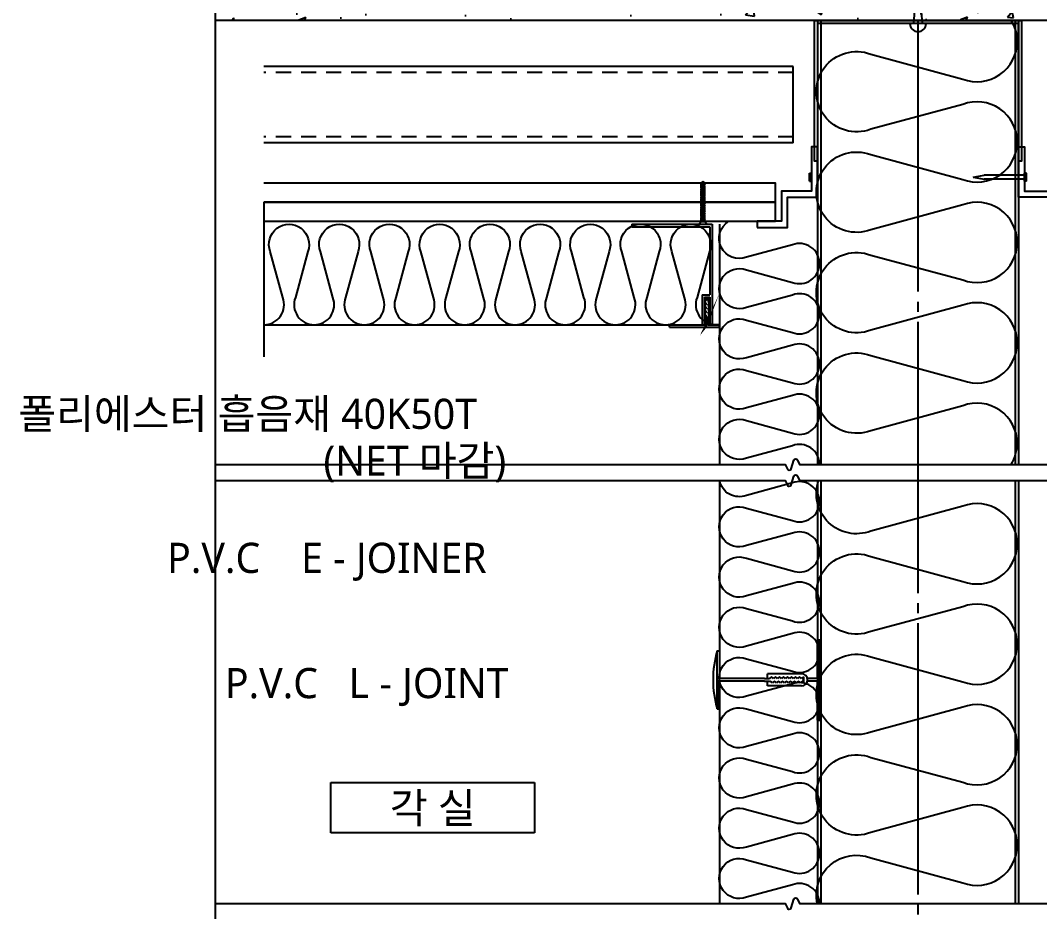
# Model space of a CAD drawing. Header units: millimetres. Extents: x 150 to 8166, y -2863 to -229.
# Drawn here: x 1999 to 2506, y -2296 to -1852 of the extents above; entities that cross this region are included whole.
import ezdxf
from ezdxf.enums import TextEntityAlignment as Align

# ---------------------------------------------------------------- set-up
doc = ezdxf.new("R2010")
doc.units = ezdxf.units.MM
doc.header["$LTSCALE"] = 5
doc.header["$MEASUREMENT"] = 0
doc.linetypes.add('C301', pattern=[30, 27, -1, 1, -1])
doc.linetypes.add('HID', pattern=[2.5, 1.5, -1])
doc.layers.get('0').update_dxf_attribs({"linetype": 'CONTINUOUS'})
for name, color, linetype in [('01-CEN', 1, 'C301'), ('01CONC', 2, 'CONTINUOUS'), ('01HAT', 8, 'CONTINUOUS'), ('01단열재', 55, 'CONTINUOUS'), ('01외벽패널', 3, 'CONTINUOUS'), ('01하지철물', 8, 'CONTINUOUS'), ('09무창층계산', 253, 'CONTINUOUS'), ('2', 2, 'CONTINUOUS'), ('5', 5, 'CONTINUOUS'), ('8', 8, 'CONTINUOUS'), ('ETC', 6, 'CONTINUOUS'), ('SYM-LEAD', 6, 'CONTINUOUS'), ('TEXT', 3, 'CONTINUOUS'), ('TEXT-NOTE', 6, 'CONTINUOUS')]:
    doc.layers.add(name, color=color, linetype=linetype)
doc.layers.add('02Waste', color=171, linetype='CONTINUOUS', plot=False)
doc.styles.add('스타일1', font='malgun.ttf')

# ---------------------------------------------------------------- blocks, each defined once
blk = doc.blocks.new('HILTI')
at = {"layer": '2'}
blk.add_lwpolyline([(4, 0, 1), (-4, 0)], format="xyb", close=True, dxfattribs=at)
blk.add_lwpolyline([(2, 0), (0, -26), (-2, 0)], dxfattribs=at)
blk = doc.blocks.new('room-1')
at = {"layer": 'TEXT-NOTE', "color": 6}
for p, q in [((0, 5.000000000000057), (20.29451895928014, 5.000000000000057)), ((0, 5.68e-14), (0, 5.000000000000057)), ((20.29451895928014, 5.000000000000057), (20.29451895928014, 5.68e-14)), ((20.29451895928014, 5.68e-14), (0, 5.68e-14))]:
    blk.add_line(p, q, dxfattribs=at)
at = {"layer": 'TEXT-NOTE', "color": 3, "style": '스타일1'}
blk.add_attdef('실명', text='', height=3, dxfattribs=at).set_placement((10.14725947972397, 2.590682134619044), align=Align.MIDDLE)
blk = doc.blocks.new('볼트')
at = {"color": 33}
for p, q in [((5.456968210637569e-12, 4.604316927725449e-12), (-1.430104311106334, -1.199999999997942)), ((5.456968210637569e-12, 4.604316927725449e-12), (5.456968210637569e-12, -3.999999999995396)), ((-21.43010431110815, -1.999999999971749), (-20.842018577825, -1.686354275562678)), ((-21.43010431110997, -1.999999999973568), (-20.58003677678062, -2.453369351626804)), ((-20.80391223600054, -1.369316262084737), (-20.63155402621851, -1.574106563993098)), ((-20.63155405329235, -1.574106529148537), (-20.15069254640002, -1.317647058815908)), ((-20.58327812465905, -2.455474413168247), (-20.35015261551052, -2.755474413167519)), ((-20.3315586241788, -2.585891033017958), (-20.15069254640548, -2.682352941165789)), ((-20.08253407354641, -1.033559318016103), (-19.8806871523102, -1.220323295829928)), ((-19.92045376479473, -2.799999999994668), (-19.68732825564621, -3.09999999999394)), ((-19.37038423962622, -1.199999999997942), (-19.68010431111725, -1.199999999997942)), ((-19.12045368322833, -2.799999999994668), (-19.63055529931444, -2.799999999994668)), ((-19.31361128142998, -0.8999999999986699), (-19.08048569300081, -1.199999999996123)), ((-19.12045368322833, -2.799999999994668), (-18.88732817407981, -3.09999999999394)), ((-18.570384158058, -1.199999999997942), (-19.08048569299717, -1.199999999997942)), ((-18.32045376479255, -2.799999999994668), (-18.83055521774804, -2.799999999994668)), ((-18.51361119986359, -0.8999999999986699), (-18.28048561143441, -1.199999999996123)), ((-18.32045376479618, -2.799999999994668), (-18.08732825564766, -3.09999999999394)), ((-17.77038423962586, -1.199999999997942), (-18.28048569300154, -1.199999999997942)), ((-17.52045368322797, -2.799999999994668), (-18.03055529931589, -2.799999999994668)), ((-17.71361128143144, -0.8999999999986699), (-17.48048569300227, -1.199999999996123)), ((-17.52045368322979, -2.799999999994668), (-17.28732817408127, -3.09999999999394)), ((-16.97038415805946, -1.199999999997942), (-17.48048577456939, -1.199999999997942)), ((-16.72045376479946, -2.799999999996487), (-17.2305552177495, -2.799999999994668)), ((-16.91361119986504, -0.8999999999986699), (-16.68048561143587, -1.199999999996123)), ((-16.72045376479764, -2.799999999994668), (-16.48732825564912, -3.09999999999394)), ((-16.17038423962731, -1.199999999996123), (-16.68048561143405, -1.199999999996123)), ((-15.92045368323488, -2.799999999994668), (-16.43055529931735, -2.799999999994668)), ((-16.1136112814329, -0.8999999999986699), (-15.88048569300372, -1.199999999996123)), ((-15.92045368323124, -2.799999999994668), (-15.68732817408272, -3.09999999999394)), ((-15.37038415806092, -1.199999999996123), (-15.8804856930019, -1.199999999996123)), ((-15.12045376479909, -2.799999999994668), (-15.63055521775095, -2.799999999996487)), ((-15.3136111998665, -0.8999999999986699), (-15.08048561143733, -1.199999999996123)), ((-15.12045376479909, -2.799999999994668), (-14.88732825565057, -3.09999999999394)), ((-14.57038423962877, -1.199999999996123), (-15.08048561143551, -1.199999999996123)), ((-14.32045368323088, -2.799999999998306), (-14.8305552993188, -2.799999999996487)), ((-14.51361128143435, -0.8999999999986699), (-14.28048569300518, -1.199999999996123)), ((-14.3204536832327, -2.799999999994668), (-14.08732817408418, -3.09999999999394)), ((-13.77038415806237, -1.199999999994304), (-14.28048569300336, -1.199999999992485)), ((-13.52045376480419, -2.799999999998306), (-14.03055521775241, -2.799999999996487)), ((-13.71361119986796, -0.8999999999986699), (-13.48048561143878, -1.199999999996123)), ((-13.52045376480055, -2.799999999994668), (-13.28732825565203, -3.09999999999394)), ((-12.97038423963022, -1.199999999994304), (-13.48048561143696, -1.199999999992485)), ((-12.72045368323779, -2.799999999996487), (-13.23055529932026, -2.799999999996487)), ((-12.91361128143581, -0.8999999999986699), (-12.68048569300663, -1.199999999996123)), ((-12.72045368323415, -2.799999999994668), (-12.48732817408563, -3.09999999999394)), ((-12.17038415806383, -1.199999999992485), (-12.68048569300845, -1.199999999992485)), ((-11.92045376480564, -2.799999999998306), (-12.43055521775386, -2.799999999996487)), ((-12.11361119986941, -0.8999999999986699), (-11.88048561144024, -1.199999999996123)), ((-11.92045376480201, -2.799999999994668), (-11.68732825565348, -3.09999999999394)), ((-11.37038423963168, -1.199999999994304), (-11.88048561144205, -1.199999999994304)), ((-11.12045368323925, -2.799999999996487), (-11.63055529932171, -2.799999999996487)), ((-11.31361128143726, -0.8999999999986699), (-11.08048569300809, -1.199999999996123)), ((-11.12045368323561, -2.799999999994668), (-10.88732817408709, -3.09999999999394)), ((-10.57038415806528, -1.199999999994304), (-11.08048569300809, -1.199999999994304)), ((-10.32045376480528, -2.799999999996487), (-10.83055521775532, -2.799999999996487)), ((-10.51361119987087, -0.8999999999986699), (-10.28048561144169, -1.199999999996123)), ((-10.32045376480346, -2.799999999994668), (-10.08732825565494, -3.09999999999394)), ((-9.770384239633131, -1.199999999992485), (-10.28048561144533, -1.199999999994304)), ((-9.520453683235246, -2.799999999994668), (-10.03055529932317, -2.799999999994668)), ((-9.713611281438716, -0.8999999999986699), (-9.480485693009541, -1.199999999996123)), ((-9.520453683237065, -2.799999999994668), (-9.287328174088543, -3.09999999999394)), ((-8.970384158066736, -1.199999999996123), (-9.480485693014998, -1.199999999994304)), ((-8.720453764801277, -2.799999999992849), (-9.230555217756773, -2.799999999992849)), ((-8.91361119987232, -0.8999999999986699), (-8.680485611443146, -1.199999999996123)), ((-8.720453764804915, -2.799999999994668), (-8.487328255656394, -3.09999999999394)), ((-8.170384239634586, -1.199999999994304), (-8.680485611443146, -1.199999999994304)), ((-7.920453683233063, -2.79999999999103), (-8.430555299324624, -2.79999999999103)), ((-8.113611281440171, -0.8999999999986699), (-7.880485693010996, -1.199999999996123)), ((-7.92045368323852, -2.799999999994668), (-7.687328174089998, -3.09999999999394)), ((-7.370384158068191, -1.199999999992485), (-7.880485693010996, -1.199999999992485)), ((-7.120453764797276, -2.799999999989211), (-7.63055521775641, -2.799999999989211)), ((-7.313611199873776, -0.8999999999986699), (-7.080485611444601, -1.199999999996123)), ((-7.120453764806371, -2.799999999994668), (-6.887328255657849, -3.09999999999394)), ((-6.570384239636041, -1.199999999992485), (-7.080485611444601, -1.199999999992485)), ((-6.320453683229061, -2.799999999989211), (-6.83055529932426, -2.799999999989211)), ((-6.513611281441626, -0.8999999999986699), (-6.280485693012452, -1.199999999996123)), ((-6.320453683239975, -2.799999999994668), (-6.087328174091454, -3.09999999999394)), ((-5.770384158069646, -1.199999999992485), (-6.280485693016089, -1.199999999992485)), ((-5.520453764802369, -2.79999999999103), (-6.030555217757865, -2.799999999989211)), ((-5.713611199875231, -0.8999999999986699), (-5.480485611446056, -1.199999999996123)), ((-5.520453764807826, -2.799999999994668), (-5.287328255659304, -3.09999999999394)), ((-4.970384239637497, -1.199999999992485), (-5.480485611446056, -1.199999999992485)), ((-4.720453601665213, -2.799999999989211), (-5.230555299325715, -2.799999999989211)), ((-4.913611281443082, -0.8999999999986699), (-4.680485693013907, -1.199999999996123)), ((-4.720453601674308, -2.799999999994668), (-4.487328092525786, -3.09999999999394)), ((-4.170384076503979, -1.199999999996123), (-4.680485693015726, -1.199999999994304)), ((-3.92045368323852, -2.799999999992849), (-4.430555136194016, -2.79999999999103)), ((-4.113611118309564, -0.8999999999986699), (-3.880485529880389, -1.199999999996123)), ((-3.920453683242158, -2.799999999994668), (-3.687328174093636, -3.09999999999394)), ((-3.370384158071829, -1.199999999997942), (-3.880485529880389, -1.199999999996123)), ((-3.120453601668487, -2.79999999999103), (-3.630555217761867, -2.79999999999103)), ((-3.313611199877414, -0.8999999999986699), (-3.080485611448239, -1.199999999996123)), ((-3.120453683241067, -2.800000052154189), (-2.887328174092545, -3.100000052153462)), ((-2.57038414724957, -1.199999999997942), (-3.080485611448239, -1.199999999996123)), ((-2.3453572217295, -2.799999999992849), (-2.830555206939607, -2.799999999992849)), ((-2.513611199876323, -0.900000052158191), (-2.280485611447148, -1.200000052155644)), ((-2.345357303300261, -2.800000052154189), (-2.112231794151739, -3.100000052153462)), ((-1.430104311108153, -1.199999999997942), (-2.280485651979689, -1.199999999997942)), ((-1.430104311108153, -2.799999999994668), (-2.054483690417328, -2.799999999994668)), ((-1.430104311108153, -1.199999999996123), (-1.430104311109972, -2.799999999994668)), ((5.456968210637569e-12, -3.999999999995396), (-1.430104311109972, -2.799999999992849))]:
    blk.add_line(p, q, dxfattribs=at)
for centre, radius, start, end in [((-31.66339929623427, -0.2248707606385665), 10.91962520955569, 349.430091037619, 353.9839932817104), ((-12.65749789525216, -4.942611292089111), 8.705649232438772, 158.0627625609441, 161.8303439348203), ((-20.48388994816924, -1.805026044918975), 0.2740958057053934, 122.5973430208086, 155.2473220879052), ((-20.73094228378795, -2.224554931933142), 0.2740958057053934, 302.5973430208086, 335.5800029339348), ((298.6915008366141, -99.22150782216971), 333.5532319806038, 162.8802572527682, 163.114544842769), ((-13.12042356665552, -2.997358525107245), 7.233774259919008, 164.2478580958393, 178.0837772668189), ((-15.8691373426791, -3.160984843566382), 4.499326236728205, 156.0771215016195, 174.8290910683253), ((-19.68010431110088, -1.799999999994668), 1, 241.9275130635196, 257.8667290248235), ((-19.73302307426093, -1.451242776755805), 0.2740958057053934, 122.5973430208086, 155.2473220879052), ((-20.06811792392364, -2.569080518759563), 0.2740958057053934, 302.5973430208086, 335.2473220879104), ((-19.68010431111725, -2.199999999997942), 1, 90, 101.5710461504839), ((-27.89450997684071, 0.5685047284105735), 8.705649232438772, 338.0627625609444, 350.288680515386), ((-126.6256700237391, 16.19750268755985), 108.6655536483281, 349.770805792077, 350.9474316893241), ((-11.10642956203446, -4.568504728092137), 8.705649232438772, 158.0627625609441, 170.2886805153859), ((-18.93282161495154, -1.430919480922), 0.2740958057053934, 122.5973430208086, 155.2473220879052), ((-19.26811784235724, -2.569080518759563), 0.2740958057053934, 302.5973430208086, 335.2473220879104), ((-27.09450989527431, 0.5685047284105735), 8.705649232438772, 338.0627625609444, 350.288680515386), ((-125.8256699421727, 16.19750268755985), 108.6655536483281, 349.770805792077, 350.9474316893241), ((-10.30642948046807, -4.568504728092137), 8.705649232438772, 158.0627625609441, 170.2886805153859), ((-18.13282153338514, -1.430919480922), 0.2740958057053934, 122.5973430208086, 155.2473220879052), ((-18.46811792392509, -2.569080518759563), 0.2740958057053934, 302.5973430208086, 335.2473220879104), ((-26.29450997684216, 0.5685047284105735), 8.705649232438772, 338.0627625609445, 350.288680515386), ((-125.0256700237405, 16.19750268755985), 108.6655536483281, 349.770805792077, 350.9474316893241), ((-9.506429562035919, -4.568504728092137), 8.705649232438772, 158.0627625609441, 170.2886805153859), ((-17.33282161495299, -1.430919480922), 0.2740958057053934, 122.5973430208086, 155.2473220879052), ((-17.6681178423587, -2.569080518759563), 0.2740958057053934, 302.5973430208086, 335.2473220879104), ((-25.49450989527577, 0.5685047284105735), 8.705649232438772, 338.0627625609445, 350.288680515386), ((-124.2256699421741, 16.19750268755985), 108.6655536483281, 349.770805792077, 350.9474316893241), ((-8.706429480469524, -4.568504728092137), 8.705649232438772, 158.0627625609441, 170.2886805153859), ((-16.5328215333866, -1.430919480922), 0.2740958057053934, 122.5973430208086, 155.2473220879052), ((-16.86811792392655, -2.569080518759563), 0.2740958057053934, 302.5973430208086, 335.2473220879104), ((-24.69450997684362, 0.5685047284105735), 8.705649232438772, 338.0627625609445, 350.288680515386), ((-123.425670023742, 16.19750268755985), 108.6655536483281, 349.770805792077, 350.9474316893241), ((-7.906429562037374, -4.568504728092137), 8.705649232438772, 158.0627625609441, 170.2886805153859), ((-15.73282161495445, -1.430919480922), 0.2740958057053934, 122.5973430208086, 155.2473220879052), ((-16.06811784236015, -2.569080518759563), 0.2740958057053934, 302.5973430208086, 335.2473220879104), ((-23.89450989527722, 0.5685047284105735), 8.705649232438772, 338.0627625609445, 350.288680515386), ((-122.6256699421756, 16.19750268755985), 108.6655536483281, 349.770805792077, 350.9474316893241), ((-7.106429480470979, -4.568504728092137), 8.705649232438772, 158.0627625609441, 170.2886805153859), ((-14.93282153338805, -1.430919480922), 0.2740958057053934, 122.5973430208086, 155.2473220879052), ((-15.268117923928, -2.569080518759563), 0.2740958057053934, 302.5973430208086, 335.2473220879104), ((-23.09450997684507, 0.5685047284105735), 8.705649232438772, 338.0627625609445, 350.288680515386), ((-121.8256700237434, 16.19750268755985), 108.6655536483281, 349.770805792077, 350.9474316893241), ((-6.306429562038829, -4.568504728092137), 8.705649232438772, 158.0627625609441, 170.2886805153859), ((-14.1328216149559, -1.430919480922), 0.2740958057053934, 122.5973430208086, 155.2473220879052), ((-14.46811784236161, -2.569080518759563), 0.2740958057053934, 302.5973430208086, 335.2473220879104), ((-22.29450989527868, 0.5685047284105735), 8.705649232438772, 338.0627625609445, 350.288680515386), ((-121.025669942177, 16.19750268755985), 108.6655536483281, 349.770805792077, 350.9474316893241), ((-5.506429480472434, -4.568504728092137), 8.705649232438772, 158.0627625609441, 170.2886805153859), ((-13.33282153338951, -1.430919480922), 0.2740958057053934, 122.5973430208086, 155.2473220879052), ((-13.66811792392946, -2.569080518759563), 0.2740958057053934, 302.5973430208086, 335.2473220879104), ((-21.49450997684653, 0.5685047284105735), 8.705649232438772, 338.0627625609445, 350.288680515386), ((-120.2256700237449, 16.19750268755985), 108.6655536483281, 349.770805792077, 350.9474316893241), ((-4.706429562040285, -4.568504728092137), 8.705649232438772, 158.0627625609441, 170.2886805153859), ((-12.53282161495736, -1.430919480922), 0.2740958057053934, 122.5973430208086, 155.2473220879052), ((-12.86811784236306, -2.569080518759563), 0.2740958057053934, 302.5973430208086, 335.2473220879104), ((-20.69450989528013, 0.5685047284105735), 8.705649232438772, 338.0627625609445, 350.288680515386), ((-119.4256699421785, 16.19750268755985), 108.6655536483281, 349.770805792077, 350.9474316893241), ((-3.906429480473889, -4.568504728092137), 8.705649232438772, 158.0627625609441, 170.2886805153859), ((-11.73282153339096, -1.430919480922), 0.2740958057053934, 122.5973430208086, 155.2473220879052), ((-12.06811792393091, -2.569080518759563), 0.2740958057053934, 302.5973430208086, 335.2473220879104), ((-19.89450997684798, 0.5685047284105735), 8.705649232438772, 338.0627625609445, 350.288680515386), ((-118.6256700237464, 16.19750268755985), 108.6655536483281, 349.770805792077, 350.9474316893241), ((-3.10642956204174, -4.568504728092137), 8.705649232438772, 158.0627625609441, 170.2886805153859), ((-10.93282161495881, -1.430919480922), 0.2740958057053934, 122.5973430208086, 155.2473220879052), ((-11.26811784236452, -2.569080518759563), 0.2740958057053934, 302.5973430208086, 335.2473220879104), ((-19.09450989528159, 0.5685047284105735), 8.705649232438772, 338.0627625609445, 350.288680515386), ((-117.82566994218, 16.19750268755985), 108.6655536483281, 349.770805792077, 350.9474316893241), ((-2.306429480475344, -4.568504728092137), 8.705649232438772, 158.0627625609441, 170.2886805153859), ((-10.13282153339242, -1.430919480922), 0.2740958057053934, 122.5973430208086, 155.2473220879052), ((-10.46811792393237, -2.569080518759563), 0.2740958057053934, 302.5973430208086, 335.2473220879104), ((-18.29450997684944, 0.5685047284105735), 8.705649232438772, 338.0627625609445, 350.288680515386), ((-117.0256700237478, 16.19750268755985), 108.6655536483281, 349.770805792077, 350.9474316893241), ((-1.506429562043195, -4.568504728092137), 8.705649232438772, 158.0627625609441, 170.2886805153859), ((-9.332821614960267, -1.430919480922), 0.2740958057053934, 122.5973430208086, 155.2473220879052), ((-9.668117842365973, -2.569080518759563), 0.2740958057053934, 302.5973430208086, 335.2473220879104), ((-17.49450989528304, 0.5685047284105735), 8.705649232438772, 338.0627625609445, 350.288680515386), ((-116.2256699421814, 16.19750268755985), 108.6655536483281, 349.770805792077, 350.9474316893241), ((-0.7064294804767997, -4.568504728092137), 8.705649232438772, 158.0627625609441, 170.2886805153859), ((-8.532821533393872, -1.430919480922), 0.2740958057053934, 122.5973430208086, 155.2473220879052), ((-8.868117923933823, -2.569080518759563), 0.2740958057053934, 302.5973430208086, 335.2473220879104), ((-16.6945099768509, 0.5685047284105735), 8.705649232438772, 338.0627625609445, 350.288680515386), ((-115.4256700237493, 16.19750268755985), 108.6655536483281, 349.770805792077, 350.9474316893241), ((0.09357043795534992, -4.568504728092137), 8.705649232438772, 158.0627625609441, 170.2886805153859), ((-7.732821614961722, -1.430919480922), 0.2740958057053934, 122.5973430208086, 155.2473220879052), ((-8.068117842367428, -2.569080518759563), 0.2740958057053934, 302.5973430208086, 335.2473220879104), ((-15.8945098952845, 0.5685047284105735), 8.705649232438772, 338.0627625609445, 350.288680515386), ((-114.6256699421829, 16.19750268755985), 108.6655536483281, 349.770805792077, 350.9474316893241), ((0.8935705195217452, -4.568504728092137), 8.705649232438772, 158.0627625609441, 170.2886805153859), ((-6.932821533395327, -1.430919480922), 0.2740958057053934, 122.5973430208086, 155.2473220879052), ((-7.268117923935279, -2.569080518759563), 0.2740958057053934, 302.5973430208086, 335.2473220879104), ((-15.09450997685235, 0.5685047284105735), 8.705649232438772, 338.0627625609445, 350.288680515386), ((-113.8256700237507, 16.19750268755985), 108.6655536483281, 349.770805792077, 350.9474316893241), ((1.693570437953895, -4.568504728092137), 8.705649232438772, 158.0627625609441, 170.2886805153859), ((-6.132821614963177, -1.430919480922), 0.2740958057053934, 122.5973430208086, 155.2473220879052), ((-6.468117842368883, -2.569080518759563), 0.2740958057053934, 302.5973430208086, 335.2473220879104), ((-14.29450989528596, 0.5685047284105735), 8.705649232438772, 338.0627625609445, 350.288680515386), ((-113.0256699421843, 16.19750268755985), 108.6655536483281, 349.770805792077, 350.9474316893241), ((2.49357051952029, -4.568504728092137), 8.705649232438772, 158.0627625609441, 170.2886805153859), ((-5.332821533396782, -1.430919480922), 0.2740958057053934, 122.5973430208086, 155.2473220879052), ((-5.668117923936734, -2.569080518759563), 0.2740958057053934, 302.5973430208086, 335.2473220879104), ((-13.49450997685381, 0.5685047284105735), 8.705649232438772, 338.0627625609445, 350.288680515386), ((-112.2256700237522, 16.19750268755985), 108.6655536483281, 349.770805792077, 350.9474316893241), ((3.29357043795244, -4.568504728092137), 8.705649232438772, 158.0627625609441, 170.2886805153859), ((-4.532821614964632, -1.430919480922), 0.2740958057053934, 122.5973430208086, 155.2473220879052), ((-4.868117760803216, -2.569080518759563), 0.2740958057053934, 302.5973430208086, 335.2473220879104), ((-12.69450981372029, 0.5685047284105735), 8.705649232438772, 338.0627625609445, 350.288680515386), ((-111.4256698606187, 16.19750268755985), 108.6655536483281, 349.770805792077, 350.9474316893241), ((4.093570601085958, -4.568504728092137), 8.705649232438772, 158.0627625609441, 170.2886805153859), ((-3.732821451831114, -1.430919480922), 0.2740958057053934, 122.5973430208086, 155.2473220879052), ((-4.068117842371066, -2.569080518759563), 0.2740958057053934, 302.5973430208086, 335.2473220879104), ((-11.89450989528814, 0.5685047284105735), 8.705649232438772, 338.0627625609445, 350.288680515386), ((-110.6256699421865, 16.19750268755985), 108.6655536483281, 349.770805792077, 350.9474316893241), ((4.893570519518107, -4.568504728092137), 8.705649232438772, 158.0627625609441, 170.2886805153859), ((-2.932821533398965, -1.430919480922), 0.2740958057053934, 122.5973430208086, 155.2473220879052), ((-3.268117842369975, -2.569080570919084), 0.2740958057053934, 302.5973430208086, 335.2473220879104), ((-11.09450989528705, 0.5685046762510524), 8.705649232438772, 338.0627625609445, 350.288680515386), ((-109.8256699421854, 16.19750263540033), 108.6655536483281, 349.770805792077, 350.9474316893241), ((5.693570519519199, -4.568504780251658), 8.705649232438772, 158.0627625609441, 170.2886805153859), ((-2.132821533397873, -1.430919533081521), 0.2740958057053934, 122.5973430208086, 155.2473220879052), ((-2.493021462429169, -2.569080570919084), 0.2740958057053934, 302.5973430208086, 335.2473220879104), ((-10.31941351534624, 0.5685046762510524), 8.705649232438772, 338.0627625609445, 346.351031201385), ((-20.76101211951573, 0.6453299512223225), 19.02115938478579, 348.6440665094739, 353.5671030953243)]:
    blk.add_arc(centre, radius, start, end, dxfattribs=at)

msp = doc.modelspace()

# ---------------------------------------------------------------- hatches: boundary and pattern name
at = {"layer": '01HAT'}
h = msp.add_hatch(dxfattribs=at)
h.set_pattern_fill('AR-CONC', color=256, scale=5, style=0)
h.set_pattern_definition([(49.99999999999999, (-30541.10098105213, 7551.641836670485), (35.86300913003767, -3.137606749129755), [3.75, -41.25]), (355, (-30541.10098105213, 7551.641836670485), (-6.937566680650001, 37.60960668500059), [3, -33]), (100.4513999999998, (-30538.11239705337, 7551.380369670481), (28.92546908570108, 34.47197710304768), [3.187009499999981, -35.05710559999969]), (46.18420000000002, (-30541.10098105213, 7561.641836670485), (53.36205243128222, -8.275950716450904), [5.624999999999971, -61.87499999999977]), (96.63559999999966, (-30536.65414380198, 7560.952171320353), (46.73313527743517, 48.70589354502209), [4.780514399999941, -52.58564999999953]), (351.1842, (-30541.10098105213, 7561.641836670485), (46.73309725668136, 48.70593004626623), [4.5, -49.5]), (21, (-30536.10098105213, 7559.141836670485), (29.84535260592308, -20.13094453326694), [3.75, -41.25]), (326.0000000000001, (-30536.10098105213, 7559.141836670485), (12.16576659607909, 36.25750225234265), [3, -33]), (71.4514, (-30533.61386940172, 7557.464256370232), (42.0111314290745, 16.12652483549762), [3.1870095, -35.0571056]), (37.50000000000001, (-30541.10098105213, 7551.641836670485), (0.6079927658645334, 16.64469269156557), [0, -32.59999999999999, 0, -33.5, 0, -33.125]), (7.499999999999999, (-30541.10098105213, 7551.641836670485), (13.15347687210743, 19.72058559411801), [0, -19.1, 0, -31.85, 0, -12.625]), (327.5, (-30552.2509810525, 7551.641836670485), (26.69112180862045, -1.12774358671899), [0, -12.5, 0, -39, 0, -51.75]), (317.5, (-30557.2509810525, 7551.641836670485), (29.15930846711931, 5.005249116615882), [0, -16.25, 0, -25.9, 0, -36.75])])
h.paths.add_polyline_path([(2095.926901922493, -1802.232130254129), (2095.926901922493, -1852.232130254129), (2670.926901922493, -1852.232130254129), (2670.926901922493, -1802.232130254129)])

# ---------------------------------------------------------------- linework, layer by layer
at = {"layer": '01-CEN'}
msp.add_line((2445.92690192063, -1852.232130254129), (2445.926901922493, -2609.551661275536), dxfattribs=at)
at = {"layer": '01CONC'}
msp.add_line((2749.363479859442, -1852.23213025413), (2095.926901922493, -1852.232130254129), dxfattribs=at)
at = {"layer": '01단열재'}
for points in [[(2492.331969419773, -2073.255221963836, 0.139433020009186), (2495.326901921002, -2062.729164256923, 0.5248556557716135), (2468.226901921003, -2044.029164256923), (2422.426901921002, -2056.429164256923, -1.449197860962594), (2422.426901921002, -2019.029164256923), (2468.226901921003, -2031.429164256923, 0.5248556557716039), (2495.326901921002, -2012.729164256923, 0.5248556557716135), (2468.226901921003, -1994.029164256923), (2422.426901921002, -2006.429164256923, -1.449197860962594), (2422.426901921002, -1969.029164256923), (2468.226901921003, -1981.429164256923, 0.5248556557716039), (2495.326901921002, -1962.729164256923, 0.5248556557716135), (2468.226901921003, -1944.029164256923), (2422.426901921002, -1956.429164256923, -1.449197860962594), (2422.426901921002, -1919.029164256923), (2468.226901921003, -1931.429164256923, 0.5248556557716039), (2495.326901921002, -1912.729164256923, 0.5248556557716135), (2468.226901921003, -1894.029164256923), (2422.426901921002, -1906.429164256923, -1.449197860962594), (2422.426901921002, -1869.029164256923), (2468.226901921003, -1881.429164256923, 0.5248556557716039), (2495.326901921002, -1862.729164256923, 0.1389983772954553), (2492.349901152773, -1852.232130254129)], [(2120.254776000253, -2003.71796559848, 0.5248556557716139), (2129.604776000253, -1990.16796559848), (2123.404776000253, -1967.26796559848, -1.449197860962627), (2142.104776000253, -1967.26796559848), (2135.904776000253, -1990.16796559848, 0.5248556557715939), (2145.254776000253, -2003.71796559848, 0.5248556557716139), (2154.604776000253, -1990.16796559848), (2148.404776000253, -1967.26796559848, -1.449197860962627), (2167.104776000253, -1967.26796559848), (2160.904776000253, -1990.16796559848, 0.5248556557715939), (2170.254776000253, -2003.71796559848, 0.5248556557716139), (2179.604776000253, -1990.16796559848), (2173.404776000253, -1967.26796559848, -1.449197860962627), (2192.104776000253, -1967.26796559848), (2185.904776000253, -1990.16796559848, 0.5248556557715939), (2195.254776000253, -2003.71796559848, 0.5248556557716139), (2204.604776000253, -1990.16796559848), (2198.404776000253, -1967.26796559848, -1.449197860962627), (2217.104776000253, -1967.26796559848), (2210.904776000253, -1990.16796559848, 0.5248556557715939), (2220.254776000253, -2003.71796559848, 0.5248556557716139), (2229.604776000253, -1990.16796559848), (2223.404776000253, -1967.26796559848, -1.449197860962627), (2242.104776000253, -1967.26796559848), (2235.904776000253, -1990.16796559848, 0.5248556557715939), (2245.254776000253, -2003.71796559848, 0.5248556557716139), (2254.604776000253, -1990.16796559848), (2248.404776000253, -1967.26796559848, -1.449197860962627), (2267.104776000253, -1967.26796559848), (2260.904776000253, -1990.16796559848, 0.5248556557715939), (2270.254776000253, -2003.71796559848, 0.5248556557716139), (2279.604776000253, -1990.16796559848), (2273.404776000253, -1967.26796559848, -1.449197860962627), (2292.104776000253, -1967.26796559848), (2285.904776000253, -1990.16796559848, 0.5248556557715939), (2295.254776000253, -2003.71796559848, 0.5248556557716139), (2304.604776000253, -1990.16796559848), (2298.404776000253, -1967.26796559848, -1.449197860962627), (2317.104776000253, -1967.26796559848), (2310.904776000253, -1990.16796559848, 0.5248556557715939), (2320.254776000253, -2003.71796559848, 0.5248556557716139), (2329.604776000253, -1990.16796559848), (2323.404776000253, -1967.26796559848, -1.449197860962627), (2342.104776000253, -1967.26796559848), (2335.904776000253, -1990.16796559848, 0.5248556557715939), (2345.254776000253, -2003.71796559848)], [(2396.92690192063, -2073.255221965931, 0.5248556557715873), (2383.376901920557, -2063.905221966038), (2360.476901920606, -2070.105221966217, -1.449197860962621), (2360.476901920459, -2051.405221966217), (2383.376901920507, -2057.605221966037, 0.5248556557715648), (2396.926901920434, -2048.255221965931, 0.5248556557715882), (2383.376901920361, -2038.905221966038), (2360.47690192041, -2045.105221966217, -1.449197860962621), (2360.476901920264, -2026.405221966217), (2383.376901920312, -2032.605221966037, 0.5248556557715648), (2396.926901920239, -2023.255221965931, 0.5248556557715882), (2383.376901920165, -2013.905221966038), (2360.476901920214, -2020.105221966217, -1.449197860962621), (2360.476901920068, -2001.405221966217), (2383.376901920116, -2007.605221966037, 0.5248556557715648), (2396.926901920043, -1998.255221965931, 0.5248556557715882), (2383.37690191997, -1988.905221966038), (2360.476901920019, -1995.105221966217, -1.449197860962621), (2360.476901919872, -1976.405221966217), (2383.376901919921, -1982.605221966037, 0.5248556557715648), (2396.926901919848, -1973.255221965931, 0.5248556557715882), (2383.376901919774, -1963.905221966038), (2360.476901919823, -1970.105221966217, -0.9102562291998976), (2351.69567776126, -1952.232130257067, -0.9102562291998976)], [(2396.926901922493, -2291.79219311031, 0.5248556557715864), (2383.37690192241, -2282.442193110429), (2360.476901922465, -2288.642193110632, -1.449197860962687), (2360.476901922299, -2269.942193110632), (2383.376901922354, -2276.14219311043, 0.5248556557715838), (2396.926901922272, -2266.79219311031, 0.5248556557715927), (2383.376901922189, -2257.442193110429), (2360.476901922244, -2263.642193110632, -1.449197860962687), (2360.476901922078, -2244.942193110632), (2383.376901922133, -2251.14219311043, 0.5248556557715838), (2396.926901922051, -2241.79219311031, 0.5248556557715927), (2383.376901921968, -2232.442193110429), (2360.476901922023, -2238.642193110632, -1.449197860962687), (2360.476901921857, -2219.942193110632), (2383.376901921912, -2226.14219311043, 0.5248556557715838), (2396.92690192183, -2216.79219311031, 0.5248556557715927), (2383.376901921747, -2207.442193110429), (2360.476901921802, -2213.642193110632, -1.449197860962687), (2360.476901921636, -2194.942193110632), (2383.376901921691, -2201.14219311043, 0.5248556557715838), (2396.926901921609, -2191.79219311031, 0.5248556557715927), (2383.376901921526, -2182.442193110429), (2360.476901921581, -2188.642193110632, -1.449197860962687), (2360.476901921415, -2169.942193110632), (2383.37690192147, -2176.14219311043, 0.5248556557715838), (2396.926901921388, -2166.79219311031, 0.5248556557715927), (2383.376901921305, -2157.442193110429), (2360.47690192136, -2163.642193110632, -1.449197860962687), (2360.476901921194, -2144.942193110632), (2383.376901921249, -2151.14219311043, 0.5248556557715838), (2396.926901921167, -2141.79219311031, 0.5248556557715927), (2383.376901921084, -2132.442193110429), (2360.476901921139, -2138.642193110632, -1.449197860962687), (2360.476901920973, -2119.942193110632), (2383.376901921028, -2126.14219311043, 0.5248556557715838), (2396.926901920946, -2116.79219311031, 0.5248556557715927), (2383.376901920863, -2107.442193110429), (2360.476901920918, -2113.642193110632, -1.449197860962687), (2360.476901920752, -2094.942193110632), (2383.376901920807, -2101.14219311043, 0.5248556557715838), (2396.926901920725, -2091.79219311031, 0.5248556557715927), (2383.376901920642, -2082.442193110429), (2360.476901920697, -2088.642193110632, -0.4634740605928479), (2347.121450545617, -2081.255221963836, -0.4634740605928479)], [(2395.743916057399, -2291.79219311031, -0.5920227720051803), (2422.426901921002, -2269.029164256923), (2468.226901921003, -2281.429164256923, 0.5248556557716039), (2495.326901921002, -2262.729164256923, 0.5248556557716135), (2468.226901921003, -2244.029164256923), (2422.426901921002, -2256.429164256923, -1.449197860962594), (2422.426901921002, -2219.029164256923), (2468.226901921003, -2231.429164256923, 0.5248556557716039), (2495.326901921002, -2212.729164256923, 0.5248556557716135), (2468.226901921003, -2194.029164256923), (2422.426901921002, -2206.429164256923, -1.449197860962594), (2422.426901921002, -2169.029164256923), (2468.226901921003, -2181.429164256923, 0.5248556557716039), (2495.326901921002, -2162.729164256923, 0.5248556557716135), (2468.226901921003, -2144.029164256923), (2422.426901921002, -2156.429164256923, -1.449197860962594), (2422.426901921002, -2119.029164256923), (2468.226901921003, -2131.429164256923, 0.5248556557716082), (2495.326901921002, -2112.729164256923, 0.5248556557716135), (2468.226901921003, -2094.029164256923), (2422.426901921002, -2106.429164256923, -0.6350517115598548), (2396.403581806015, -2081.255221963836)]]:
    msp.add_lwpolyline(points, format="xyb", dxfattribs=at)
at = {"layer": '01외벽패널'}
for p, q in [((2395.92690192063, -1852.232130254129), (2395.92690192063, -2073.255221963836)), ((2397.52690192212, -1852.232130254129), (2397.52690192212, -2073.255221963836)), ((2494.326901921002, -1852.232130254129), (2494.326901921002, -2073.255221963836)), ((2495.92690192063, -1852.232130254129), (2495.92690192063, -2073.255221963836)), ((2395.92690192063, -2081.255221963836), (2395.926901922493, -2291.79219311031)), ((2395.92690192063, -2081.255221963836), (2395.926901922493, -2291.79219311031)), ((2397.52690192212, -2081.255221963836), (2397.52690192212, -2291.79219311031)), ((2397.52690192212, -2081.255221963836), (2397.52690192212, -2291.79219311031)), ((2494.326901921002, -2081.255221963836), (2494.326901921002, -2291.79219311031)), ((2495.92690192063, -2081.255221963836), (2495.926901922493, -2291.79219311031))]:
    msp.add_line(p, q, dxfattribs=at)
at = {"layer": '01하지철물'}
for p, q in [((2395.92690192063, -1892.232130256225), (2395.92690192063, -2073.255221965931)), ((2395.92690192063, -1892.232130256225), (2395.92690192063, -2073.255221965931)), ((2395.92690192063, -2081.255221965931), (2395.92690192063, -2291.792193112638)), ((2395.92690192063, -2081.255221965931), (2395.92690192063, -2291.792193112638))]:
    msp.add_line(p, q, dxfattribs=at)
at = {"layer": '01하지철물', "color": 4}
msp.add_lwpolyline([(2497.526901920257, -1852.232130254129), (2497.526901920257, -1922.232130254129), (2495.92690192063, -1922.232130254129), (2495.92690192063, -1853.832130253989), (2395.92690192063, -1853.832130253989), (2395.92690192063, -1922.232130254129), (2394.326901921002, -1922.232130254129), (2394.326901921002, -1852.232130254129)], close=True, dxfattribs=at)
at = {"layer": '02Waste', "ltscale": 0.1}
msp.add_line((2095.926901922493, -228.6893922027416), (2095.926901922493, -2862.500016552604), dxfattribs=at)
at = {"layer": '09무창층계산'}
msp.add_line((2120.254776000337, -1942.73213025887), (2120.25477600023, -2019.68426142959), dxfattribs=at)
at = {"layer": '5'}
for points in [[(2095.926901922493, -2073.255221963836), (2379.729312066851, -2073.255221963836), (2380.884375109269, -2075.562082650581, 0.6664810144908515), (2382.724367760984, -2075.413823711895), (2384.129436082138, -2071.096620215777, -0.7024360545865561), (2386.009927232681, -2071.037492772307), (2386.914433144896, -2073.255221963836), (2749.363479859442, -2073.255221963836)], [(2095.926901922493, -2081.255221963836), (2379.729312066851, -2081.255221963836), (2380.884375109269, -2083.562082650581, 0.6664810144908515), (2382.724367760984, -2083.413823711895), (2384.129436082138, -2079.096620215777, -0.7024360545865561), (2386.009927232681, -2079.037492772307), (2386.914433144896, -2081.255221963836), (2749.363479859442, -2081.255221963836)], [(2095.926901922493, -2291.79219311031), (2379.729312066851, -2291.79219311031), (2380.884375109269, -2294.099053797055, 0.6664810144908515), (2382.724367760984, -2293.950794858368), (2384.129436082138, -2289.633591362484, -0.7024360545865561), (2386.009927232681, -2289.574463918781), (2386.914433144896, -2291.79219311031), (2749.363479859442, -2291.79219311031)]]:
    msp.add_lwpolyline(points, format="xyb", dxfattribs=at)
at = {"layer": '8'}
for p, q in [((2383.743881638041, -1875.23213025448), (2120.254775999809, -1875.232130256541)), ((2383.743881638339, -1913.23213025448), (2383.743881638041, -1875.23213025448)), ((2383.743881638339, -1913.23213025448), (2120.254776000106, -1913.232130256541)), ((2391.926901921024, -1932.232130256745), (2391.926901920993, -1928.232130256745)), ((2391.926901920993, -1928.232130256745), (2392.926901920993, -1928.232130256737)), ((2392.926901921024, -1932.232130256737), (2392.926901920993, -1928.232130256737)), ((2498.92690192063, -1932.232130256225), (2498.92690192063, -1928.232130256225)), ((2499.92690192063, -1928.232130256225), (2498.92690192063, -1928.232130256225)), ((2499.92690192063, -1932.232130256225), (2499.92690192063, -1928.232130256225)), ((2391.926901921024, -1932.232130256745), (2392.926901921024, -1932.232130256737)), ((2473.364337141557, -1930.232130256225), (2478.92690192063, -1929.232130256225)), ((2473.364337141557, -1930.232130256225), (2478.92690192063, -1929.232130256225)), ((2473.364337141557, -1930.232130256225), (2478.92690192063, -1929.232130256225)), ((2473.364337141557, -1930.232130256225), (2478.92690192063, -1931.232130256225)), ((2473.364337141557, -1930.232130256225), (2478.92690192063, -1931.232130256225)), ((2473.364337141557, -1930.232130256225), (2478.92690192063, -1931.232130256225)), ((2498.92690192063, -1929.232130256225), (2478.92690192063, -1929.232130256225)), ((2498.92690192063, -1931.232130256225), (2478.92690192063, -1931.232130256225)), ((2499.92690192063, -1932.232130256225), (2498.92690192063, -1932.232130256225))]:
    msp.add_line(p, q, dxfattribs=at)
at = {"layer": '8', "linetype": 'HID'}
for p, q in [((2383.743881638065, -1878.23213025448), (2120.254775999832, -1878.232130256541)), ((2383.743881638315, -1910.23213025448), (2120.254776000083, -1910.232130256541))]:
    msp.add_line(p, q, dxfattribs=at)
at = {"layer": '8'}
for points in [[(2365.926901921204, -1955.232130256948), (2380.926901921204, -1955.232130256831), (2380.926901921086, -1940.232130256831), (2395.926901921086, -1940.232130256713), (2395.926901920891, -1915.232130256713), (2392.926901920891, -1915.232130256737), (2392.926901921063, -1937.232130256737), (2377.926901921063, -1937.232130256854), (2377.92690192118, -1952.232130256854), (2365.92690192118, -1952.232130256948)], [(2525.92690192063, -1955.232130256225), (2510.92690192063, -1955.232130256225), (2510.92690192063, -1940.232130256225), (2495.92690192063, -1940.232130256225), (2495.92690192063, -1915.232130256225), (2498.92690192063, -1915.232130256225), (2498.92690192063, -1937.232130256225), (2513.92690192063, -1937.232130256225), (2513.92690192063, -1952.232130256225), (2525.92690192063, -1952.232130256225)]]:
    msp.add_lwpolyline(points, close=True, dxfattribs=at)
for points in [[(2120.254776000337, -1942.73213025887), (2374.926901921106, -1942.732130256878), (2374.926901921032, -1933.232130256878), (2120.254776000263, -1933.23213025887)], [(2120.254776000411, -1952.23213025887), (2374.92690192118, -1952.232130256878), (2374.926901921106, -1942.732130256878), (2120.254776000337, -1942.73213025887)]]:
    msp.add_lwpolyline(points, dxfattribs=at)
at = {"layer": 'ETC'}
for p, q in [((2303.447085595486, -1953.729394169899), (2343.4379427383, -1953.729394169899)), ((2322.124171401857, -2003.71796559848), (2340.558929670592, -2003.71796559848)), ((2347.118457116107, -2003.71796559848), (2341.321517496696, -2003.71796559848)), ((2347.118457116107, -2004.917691312745), (2347.118457116107, -2003.71796559848))]:
    msp.add_line(p, q, dxfattribs=at)
at = {"layer": 'ETC', "color": 4}
for p, q in [((2303.447085595486, -1953.729394169899), (2303.447085595486, -1954.929119884197)), ((2343.4379427383, -1953.729394169899), (2343.4379427383, -2003.71796559848)), ((2347.118457116107, -1953.732130256831), (2347.118457116107, -2073.255221963836)), ((2303.447085595486, -1954.929119884197), (2342.238217024004, -1954.929119884197)), ((2342.238217024004, -1954.929119884197), (2342.238217024004, -1988.84061750878)), ((2338.439085595423, -1988.84061750878), (2338.439085595423, -2003.71796559848)), ((2338.439085595423, -1988.84061750878), (2342.238217024004, -1988.84061750878)), ((2339.638811309719, -1990.040343223081), (2339.638811309719, -2003.71796559848)), ((2339.638811309719, -1990.040343223081), (2342.238217024004, -1990.040343223081)), ((2340.441819475822, -1991.35943332738), (2339.642002332912, -1992.359204755947)), ((2339.642002332912, -1992.359204755947), (2340.441819475822, -1993.358976184551)), ((2340.441819475822, -1993.358976184551), (2339.642002332912, -1994.358747613118)), ((2339.642002332912, -1994.358747613118), (2340.441819475822, -1995.358519041671)), ((2340.558929670592, -1991.35943332738), (2339.759112527818, -1992.359204755947)), ((2339.759112527818, -1992.359204755947), (2340.558929670592, -1993.358976184551)), ((2340.558929670592, -1993.358976184551), (2339.759112527818, -1994.358747613118)), ((2339.759112527818, -1994.358747613118), (2340.558929670592, -1995.358519041671)), ((2342.238447580098, -1990.920891312766), (2340.090985864119, -1990.920891312766)), ((2340.090985864119, -1990.920891312766), (2340.441819475822, -1991.35943332738)), ((2342.036287479598, -1991.027200262812), (2340.293143218964, -1991.027200262812)), ((2340.293143218964, -1991.027200262812), (2340.558929670592, -1991.35943332738)), ((2342.036287479598, -1991.027200262812), (2341.321517496696, -1991.920662741337)), ((2341.321517496696, -1991.920662741337), (2342.121334639673, -1992.920434169904)), ((2342.121334639673, -1992.920434169904), (2341.321517496696, -1993.92020559849)), ((2341.321517496696, -1993.92020559849), (2342.121334639673, -1994.919977027057)), ((2342.238447580098, -1990.920891312766), (2341.438630437188, -1991.920662741337)), ((2341.438630437188, -1991.920662741337), (2342.238447580098, -1992.920434169904)), ((2342.238447580098, -1992.920434169904), (2341.438630437188, -1993.92020559849)), ((2341.438630437188, -1993.92020559849), (2342.238447580098, -1994.919977027057)), ((2342.238217024004, -1990.040343223081), (2342.238217024004, -2003.71796559848)), ((2340.441819475822, -1995.358519041671), (2339.642002332912, -1996.358290470238)), ((2339.642002332912, -1996.358290470238), (2340.441819475822, -1997.358061898842)), ((2340.441819475822, -1997.358061898842), (2339.642002332912, -1998.357833327391)), ((2339.642002332912, -1998.357833327391), (2340.441819475822, -1999.357604755944)), ((2340.558929670592, -1995.358519041671), (2339.759112527818, -1996.358290470238)), ((2339.759112527818, -1996.358290470238), (2340.558929670592, -1997.358061898842)), ((2340.558929670592, -1997.358061898842), (2339.759112527818, -1998.357833327391)), ((2339.759112527818, -1998.357833327391), (2340.558929670592, -1999.357604755944)), ((2340.441819475822, -1999.357604755944), (2339.992835944615, -1999.918834169901)), ((2340.558929670592, -1999.357604755944), (2340.144661037032, -1999.875440547963)), ((2342.121334639673, -1994.919977027057), (2341.321517496696, -1995.919748455628)), ((2341.321517496696, -1995.919748455628), (2342.121334639673, -1996.919519884195)), ((2342.121334639673, -1996.919519884195), (2341.321517496696, -1997.919291312748)), ((2341.321517496696, -1997.919291312748), (2342.121334639673, -1998.919062741348)), ((2342.121334639673, -1998.919062741348), (2341.321517496696, -1999.918834169901)), ((2342.238447580098, -1994.919977027057), (2341.438630437188, -1995.919748455628)), ((2341.438630437188, -1995.919748455628), (2342.238447580098, -1996.919519884195)), ((2342.238447580098, -1996.919519884195), (2341.438630437188, -1997.919291312748)), ((2341.438630437188, -1997.919291312748), (2342.238447580098, -1998.919062741348)), ((2342.238447580098, -1998.919062741348), (2341.438630437188, -1999.918834169901)), ((2120.254776000253, -2003.71796559848), (2340.558929670592, -2003.71796559848)), ((2322.124171401857, -2004.917691312745), (2322.124171401857, -2003.71796559848)), ((2340.441819475822, -1999.918834169901), (2339.992835944615, -1999.918834169901)), ((2340.558929670592, -1999.875440547963), (2340.144661037032, -1999.875440547963)), ((2340.441819475822, -2003.71796559848), (2340.441819475822, -1999.918834169901)), ((2340.558929670592, -2003.71796559848), (2340.558929670592, -1999.875440547963)), ((2341.321517496696, -2003.71796559848), (2341.321517496696, -1999.918834169901)), ((2341.321517496696, -2003.71796559848), (2347.118457116107, -2003.71796559848)), ((2341.438630437188, -2003.71796559848), (2341.438630437188, -1999.918834169901)), ((2322.124171401857, -2004.917691312745), (2347.118457116107, -2004.917691312745))]:
    msp.add_line(p, q, dxfattribs=at)
at = {"layer": 'ETC', "linetype": 'Continuous'}
for p, q in [((2347.118457116107, -1953.732130256831), (2347.118457116107, -2073.255221963836)), ((2347.118457116107, -2081.255221963836), (2347.118457116107, -2145.272783754001))]:
    msp.add_line(p, q, dxfattribs=at)
at = {"layer": 'ETC', "color": 4, "linetype": 'Continuous'}
for p, q in [((2347.118457116107, -2081.255221963836), (2347.118457116107, -2165.925188138882)), ((2395.926901920626, -2160.453059535817), (2397.126627634924, -2160.453059535817)), ((2395.926901920626, -2179.848625250075), (2395.926901920626, -2160.453059535817)), ((2397.126627634924, -2200.443916678663), (2397.126627634924, -2160.453059535817)), ((2345.938330492194, -2194.918559567458), (2345.938330492194, -2165.925188138882)), ((2345.938330492194, -2165.925188138882), (2347.138056206423, -2165.925188138882)), ((2347.138056206423, -2165.925188138882), (2347.138056206423, -2179.822010996033)), ((2345.938330492194, -2180.421873853161), (2345.938330492194, -2194.918559567458)), ((2369.562269568888, -2179.822010996033), (2347.138056206423, -2179.822010996033)), ((2369.562269568888, -2181.02173671033), (2347.138056206423, -2181.02173671033)), ((2347.138056206423, -2194.918559567458), (2347.138056206423, -2181.02173671033)), ((2347.138056206423, -2181.02173671033), (2347.138056206423, -2194.918559567458)), ((2369.562269568888, -2179.822010996033), (2371.916306307867, -2179.822010996033)), ((2369.562269568888, -2181.02173671033), (2371.959699929856, -2181.02173671033)), ((2387.928730492146, -2177.449173821516), (2370.932616206378, -2177.449173821516)), ((2370.932616206378, -2179.822010996033), (2370.932616206378, -2177.449173821516)), ((2370.932616206378, -2179.70489805559), (2371.916306307867, -2179.70489805559)), ((2370.932616206378, -2183.44780239296), (2370.932616206378, -2181.02173671033)), ((2370.932616206378, -2181.138846905081), (2371.916306307867, -2181.138846905081)), ((2372.916077736402, -2178.905080912734), (2371.916306307867, -2179.70489805559)), ((2372.916077736402, -2179.022193853159), (2371.916306307867, -2179.822010996033)), ((2372.477535721723, -2181.138846905081), (2371.916306307867, -2181.587830436268)), ((2371.916306307867, -2181.138846905081), (2371.916306307867, -2181.587830436268)), ((2371.959699929856, -2181.02173671033), (2371.959699929856, -2181.436005343921)), ((2372.477535721723, -2181.02173671033), (2371.959699929856, -2181.436005343921)), ((2373.477307150461, -2181.821553853171), (2372.477535721723, -2181.02173671033)), ((2373.477307150461, -2181.938664047955), (2372.477535721723, -2181.138846905081)), ((2373.91584916514, -2179.70489805559), (2372.916077736402, -2178.905080912734)), ((2373.91584916514, -2179.822010996033), (2372.916077736402, -2179.022193853159)), ((2374.477078578926, -2181.02173671033), (2373.477307150461, -2181.821553853171)), ((2374.477078578926, -2181.138846905081), (2373.477307150461, -2181.938664047955)), ((2374.915620593606, -2178.905080912734), (2373.91584916514, -2179.70489805559)), ((2374.915620593606, -2179.022193853159), (2373.91584916514, -2179.822010996033)), ((2375.476850007461, -2181.821553853171), (2374.477078578926, -2181.02173671033)), ((2375.476850007461, -2181.938664047955), (2374.477078578926, -2181.138846905081)), ((2375.91539202214, -2179.70489805559), (2374.915620593606, -2178.905080912734)), ((2375.91539202214, -2179.822010996033), (2374.915620593606, -2179.022193853159)), ((2376.476621436134, -2181.02173671033), (2375.476850007461, -2181.821553853171)), ((2376.476621436134, -2181.138846905081), (2375.476850007461, -2181.938664047955)), ((2376.915163450675, -2178.905080912734), (2375.91539202214, -2179.70489805559)), ((2376.915163450675, -2179.022193853159), (2375.91539202214, -2179.822010996033)), ((2377.476392864734, -2181.821553853171), (2376.476621436134, -2181.02173671033)), ((2377.476392864734, -2181.938664047955), (2376.476621436134, -2181.138846905081)), ((2377.914934879348, -2179.70489805559), (2376.915163450675, -2178.905080912734)), ((2377.914934879348, -2179.822010996033), (2376.915163450675, -2179.022193853159)), ((2378.476164293203, -2181.02173671033), (2377.476392864734, -2181.821553853171)), ((2378.476164293203, -2181.138846905081), (2377.476392864734, -2181.938664047955)), ((2378.914706307813, -2178.905080912734), (2377.914934879348, -2179.70489805559)), ((2378.914706307813, -2179.022193853159), (2377.914934879348, -2179.822010996033)), ((2379.475935721872, -2181.821553853171), (2378.476164293203, -2181.02173671033)), ((2379.475935721872, -2181.938664047955), (2378.476164293203, -2181.138846905081)), ((2379.914477736417, -2179.70489805559), (2378.914706307813, -2178.905080912734)), ((2379.914477736417, -2179.822010996033), (2378.914706307813, -2179.022193853159)), ((2380.475707150338, -2181.02173671033), (2379.475935721872, -2181.821553853171)), ((2380.475707150338, -2181.138846905081), (2379.475935721872, -2181.938664047955)), ((2380.914249165017, -2178.905080912734), (2379.914477736417, -2179.70489805559)), ((2380.914249165017, -2179.022193853159), (2379.914477736417, -2179.822010996033)), ((2381.475478578941, -2181.821553853171), (2380.475707150338, -2181.02173671033)), ((2381.475478578941, -2181.938664047955), (2380.475707150338, -2181.138846905081)), ((2381.914020593551, -2179.70489805559), (2380.914249165017, -2178.905080912734)), ((2381.914020593551, -2179.822010996033), (2380.914249165017, -2179.022193853159)), ((2382.475250007545, -2181.02173671033), (2381.475478578941, -2181.821553853171)), ((2382.475250007545, -2181.138846905081), (2381.475478578941, -2181.938664047955)), ((2382.913792022155, -2178.905080912734), (2381.914020593551, -2179.70489805559)), ((2382.913792022155, -2179.022193853159), (2381.914020593551, -2179.822010996033)), ((2383.47502143608, -2181.821553853171), (2382.475250007545, -2181.02173671033)), ((2383.47502143608, -2181.938664047955), (2382.475250007545, -2181.138846905081)), ((2383.913563450759, -2179.70489805559), (2382.913792022155, -2178.905080912734)), ((2383.913563450759, -2179.822010996033), (2382.913792022155, -2179.022193853159)), ((2384.474792864614, -2181.02173671033), (2383.47502143608, -2181.821553853171)), ((2384.474792864614, -2181.138846905081), (2383.47502143608, -2181.938664047955)), ((2384.913334879293, -2178.905080912734), (2383.913563450759, -2179.70489805559)), ((2384.913334879293, -2179.022193853159), (2383.913563450759, -2179.822010996033)), ((2385.474564293283, -2181.821553853171), (2384.474792864614, -2181.02173671033)), ((2385.474564293283, -2181.938664047955), (2384.474792864614, -2181.138846905081)), ((2385.913106307893, -2179.70489805559), (2384.913334879293, -2178.905080912734)), ((2385.913106307893, -2179.822010996033), (2384.913334879293, -2179.022193853159)), ((2386.474335721818, -2181.02173671033), (2385.474564293283, -2181.821553853171)), ((2386.474335721818, -2181.138846905081), (2385.474564293283, -2181.938664047955)), ((2386.912877736432, -2178.905080912734), (2385.913106307893, -2179.70489805559)), ((2386.912877736432, -2179.022193853159), (2385.913106307893, -2179.822010996033)), ((2387.474107150353, -2181.821553853171), (2386.474335721818, -2181.02173671033)), ((2387.474107150353, -2181.938664047955), (2386.474335721818, -2181.138846905081)), ((2387.912649165032, -2179.70489805559), (2386.912877736432, -2178.905080912734)), ((2387.912649165032, -2179.822010996033), (2386.912877736432, -2179.022193853159)), ((2388.473878579022, -2181.02173671033), (2387.474107150353, -2181.821553853171)), ((2388.473878579022, -2181.138846905081), (2387.474107150353, -2181.938664047955)), ((2388.912420593566, -2178.905080912734), (2387.912649165032, -2179.70489805559)), ((2388.806111643506, -2179.107241013216), (2387.912649165032, -2179.822010996033)), ((2388.806111643506, -2181.287523161956), (2388.473878579022, -2181.02173671033)), ((2388.912420593566, -2181.489680516815), (2388.473878579022, -2181.138846905081)), ((2388.806111643506, -2179.107241013216), (2388.806111643506, -2181.287523161956)), ((2388.912420593566, -2178.905080912734), (2388.912420593566, -2181.489680516815)), ((2395.926901920626, -2179.848625250075), (2390.867446323428, -2179.848625250075)), ((2395.926901920626, -2181.048350964354), (2390.867446323428, -2181.048350964354)), ((2395.926901920626, -2200.443916678663), (2395.926901920626, -2181.048350964354)), ((2387.928730492146, -2183.44780239296), (2370.932616206378, -2183.44780239296)), ((2345.938330492194, -2194.918559567458), (2347.138056206423, -2194.918559567458)), ((2347.118457116107, -2194.918559567458), (2347.118457116107, -2291.79219311031)), ((2395.926901920626, -2200.443916678663), (2397.126627634924, -2200.443916678663))]:
    msp.add_line(p, q, dxfattribs=at)
for centre, radius, start, end in [((2396.197356000267, -2180.421873853161), 52.30796824309585, 163.91035195204, 196.08964804796), ((2387.928730492146, -2180.448488107254), 2.999314285714286, 270, 90)]:
    msp.add_arc(centre, radius, start, end, dxfattribs=at)
at = {"layer": 'SYM-LEAD'}
for points in [[(2394.326901921002, -1852.232130254129, 0, 5, 0), (2386.826901921002, -1839.241749197453, 0, 0, 0), (2359.120876095189, -1791.253504791506, 0, 0, 0), (2350.841580125435, -1791.253504791506, 0, 0, 0)], [(2497.526901920257, -1852.232130254129, 0, 5, 0), (2505.026901920257, -1839.241749197453, 0, 0, 0), (2532.732927746071, -1791.253504791506, 0, 0, 0), (2541.012223715825, -1791.253504791506, 0, 0, 0)], [(2340.743393805429, -2004.929773294654, 0, 5, 0), (2333.243393805429, -2017.920154351563, 0, 0, 0), (2286.476567833304, -2118.870114161222, 0, 0, 0), (2262.011707286435, -2118.870114161222, 0, 0, 0)], [(2294.92690192622, -2002.232130256229, 0, 5, 0), (2294.92690192622, -2017.232130256229, 0, 0, 0), (2294.92690192622, -2052.232130256229, 0, 0, 0), (2269.92690192622, -2052.232130256229, 0, 0, 0)], [(2372.533114559711, -2179.856619504522, 0, 5, 0), (2357.533114559711, -2179.856619504522, 0, 0, 0), (2273.533114559711, -2179.856619504522, 0, 0, 0)]]:
    msp.add_lwpolyline(points, format="xyseb", dxfattribs=at)

# ---------------------------------------------------------------- block references
at = {"layer": '01하지철물', "color": 4, "xscale": 1.004016064107418, "yscale": 1.004016064107418, "zscale": 1.004016064107418, "rotation": 180}
msp.add_blockref('HILTI', (2445.92690192063, -1853.832130253989), dxfattribs=at)
at = {"layer": 'ETC', "color": 9, "xscale": -1, "rotation": 90}
msp.add_blockref('볼트', (2336.821844181612, -1953.732130256802), dxfattribs=at)
at = {"layer": 'TEXT'}
ref = msp.add_blockref('room-1', (2153.580675522529, -2256.583251178241), dxfattribs=dict(at, xscale=5.000000000004174, yscale=5.000000000004174, zscale=5.000000000004174))
ref.add_attrib('실명', '각 실', dxfattribs={"layer": 'TEXT-NOTE', "color": 3, "height": 15.00000000001253, "style": '스타일1'}).set_placement((2204.316972920772, -2244.08325117823), align=Align.MIDDLE)

# ---------------------------------------------------------------- texts
at = {"layer": 'TEXT', "style": '스타일1'}
for s, p in [('폴리에스터 흡음재 40K50T ', (1997.960314175899, -2055.545635952842)), ('(NET 마감)', (2149.885495021544, -2078.904333648129)), ('P.V.C    E - JOINER', (2072.049451048274, -2127.216710370864)), ('P.V.C   L - JOINT', (2100.798674390413, -2189.558834673973))]:
    msp.add_text(s, height=15, dxfattribs=at).set_placement(p)

doc.saveas('drawing.dxf')
